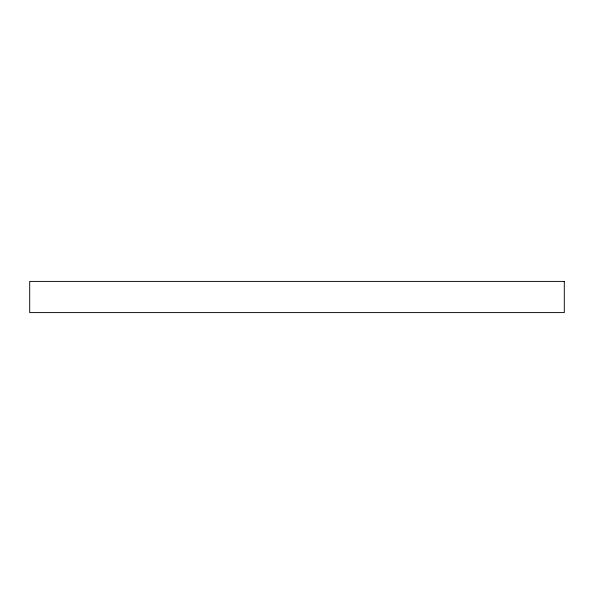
<?xml version="1.0" encoding="UTF-8"?>
<svg xmlns="http://www.w3.org/2000/svg" width="594" height="594" viewBox="0 0 594 594"><rect width="100%" height="100%" fill="white"/><g stroke="black" fill="none" stroke-linecap="round" stroke-linejoin="round"><path stroke-width="0.89" d="M564.3 281.408L29.7 281.408L29.7 312.593L564.3 312.593L564.3 281.408"/></g></svg>
